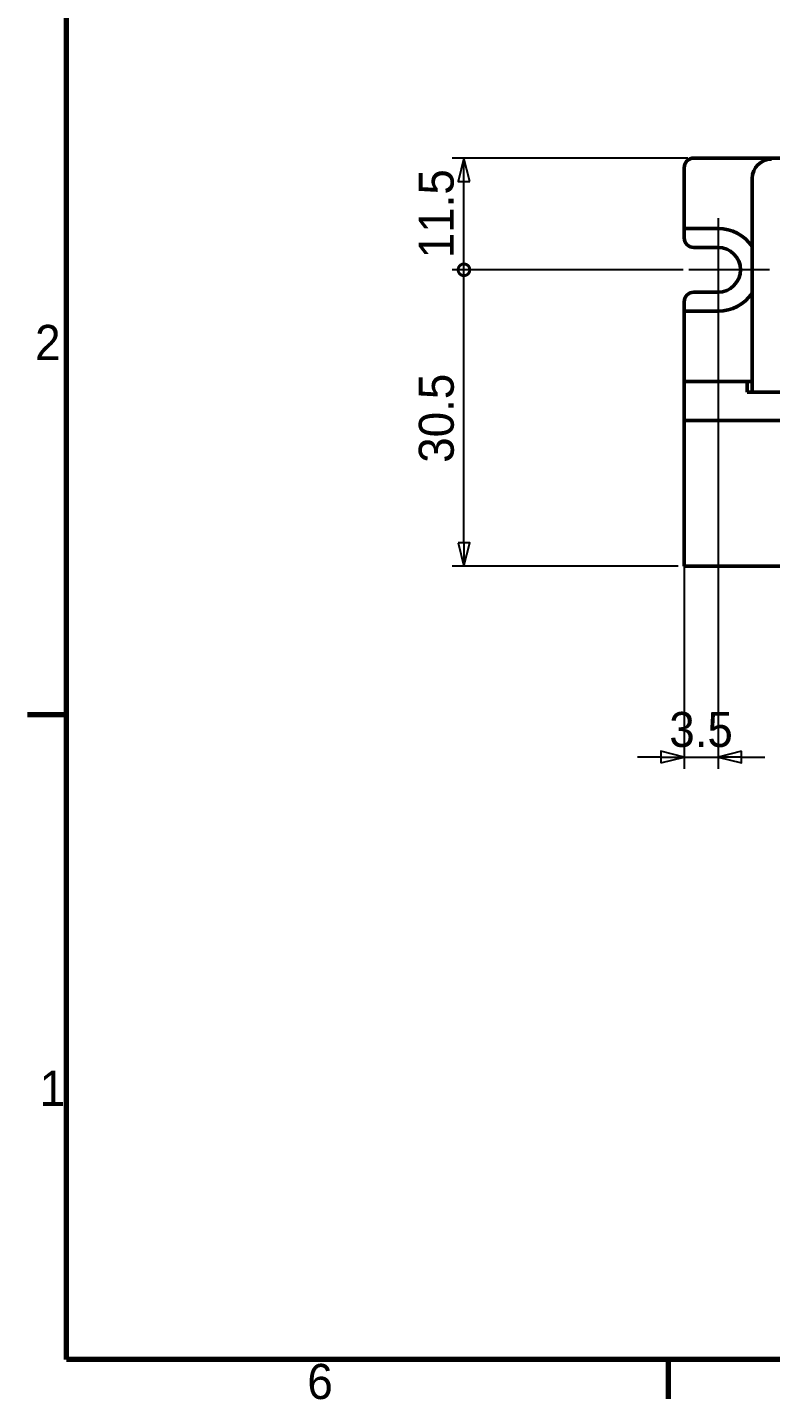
# Model space of a CAD drawing. Header units: millimetres. Extents: x 16 to 1137, y -51 to 344.
# Drawn here: x 22.4 to 98.9, y 43.4 to 184.6 of the extents above; entities that cross this region are included whole.
import ezdxf

# ---------------------------------------------------------------- set-up
doc = ezdxf.new("R2010")
doc.units = ezdxf.units.MM
doc.header["$LTSCALE"] = 1.2
doc.layers.get('0').update_dxf_attribs({"lineweight": 25})
doc.layers.add('경계(ISO)', color=7, linetype='Continuous', lineweight=70)
doc.layers.add('외형선(ISO)', color=7, linetype='Continuous', lineweight=50)
doc.layers.add('중심 표식(ISO)', color=3, linetype='Continuous', lineweight=25, true_color=0x00ff00)
doc.layers.add('치수(ISO)', color=1, linetype='Continuous', lineweight=25, true_color=0xff0000)
doc.styles.get("Standard").update_dxf_attribs({"font": ''})
doc.styles.add('레이블 문자 (JIS)', font='')
doc.styles.get('Standard').set_extended_font_data('Gulim')
doc.styles.get('레이블 문자 (JIS)').set_extended_font_data('Gulim')
doc.dimstyles.new('복사 대상기본값 (JIS)', dxfattribs={"dimscale": 1.2, "dimtxt": 3, "dimasz": 2, "dimexe": 1, "dimexo": 0.5, "dimgap": 0.8, "dimtad": 1, "dimdsep": 46, "dimtxsty": '레이블 문자 (JIS)', "dimblk": 'Filled-1', "dimcen": 0.09, "dimdle": 10, "dimclrd": 256, "dimclre": 256, "dimclrt": 256, "dimazin": 2, "dimtfac": 0.666667, "dimtmove": 0, "dimatfit": 3, "dimldrblk": 'OPEN', "dimfxl": 1, "dimtolj": 1, "dimtzin": 0, "dimlwd": -1, "dimlwe": -1, "dimarcsym": 0})

# ---------------------------------------------------------------- blocks, each defined once
blk = doc.blocks.new('Filled-1')
at = {"color": 0}
for p, q in [((0, 0), (-1, 0.25)), ((-1, 0.25), (-1, -0.25)), ((-1, 0), (0, 0)), ((-1, -0.25), (0, 0))]:
    blk.add_line(p, q, dxfattribs=at)
at = {"color": 0, "flags": 128}
blk.add_lwpolyline([(-1, -0.25), (0, 0), (-1, 0.25), (-1, -0.25)], dxfattribs=at)
at = {"color": 0}
blk.add_solid([(-1, -0.25), (0, 0), (-1, 0.25), (-1, -0.25)], dxfattribs=at)
blk = doc.blocks.new('*D17')
at = {"layer": 'Defpoints', "color": 0}
for p in [(93.53, 157.37), (90.03, 149.17), (93.53, 109.51)]:
    blk.add_point(p, dxfattribs=at)
at = {"layer": '치수(ISO)', "color": 7}
for p, q in [((93.53, 156.77), (93.53, 108.31)), ((90.03, 148.57), (90.03, 108.31)), ((87.63, 109.51), (85.23, 109.51)), ((90.03, 109.51), (93.53, 109.51)), ((95.93, 109.51), (98.33, 109.51))]:
    blk.add_line(p, q, dxfattribs=at)
at = {"layer": '치수(ISO)', "color": 7, "linetype": 'ByBlock', "xscale": 2.4, "yscale": 2.4, "zscale": 2.4}
blk.add_blockref('Filled-1', (90.03, 109.51), dxfattribs=at)
at = {"layer": '치수(ISO)', "color": 7, "linetype": 'ByBlock', "xscale": 2.4, "yscale": 2.4, "zscale": 2.4, "rotation": 180}
blk.add_blockref('Filled-1', (93.53, 109.51), dxfattribs=at)
at = {"layer": '치수(ISO)', "color": 7, "insert": (91.78, 114.16), "char_height": 3.6, "attachment_point": 2, "style": '레이블 문자 (JIS)'}
blk.add_mtext('\\A1;3.5', dxfattribs=at)
blk = doc.blocks.new('_Open')
at = {"color": 0, "linetype": 'ByBlock', "lineweight": -2}
for p, q in [((-1, 0.167), (0, 0)), ((-1, -0.167), (0, 0)), ((0, 0), (-1, 0))]:
    blk.add_line(p, q, dxfattribs=at)
blk = doc.blocks.new('_DotSmall')
at = {"color": 0, "linetype": 'ByBlock', "const_width": 0.5}
blk.add_lwpolyline([(-0.0625, 0, 1), (0.0625, 0, 1)], format="xyb", close=True, dxfattribs=at)
blk = doc.blocks.new('*D21')
at = {"layer": 'Defpoints', "color": 0}
for p in [(67.36, 159.67), (90.53, 159.67), (90.03, 129.17)]:
    blk.add_point(p, dxfattribs=at)
at = {"layer": '치수(ISO)', "color": 7}
for p, q in [((89.93, 159.67), (66.16, 159.67)), ((67.36, 131.57), (67.36, 159.67)), ((89.43, 129.17), (66.16, 129.17))]:
    blk.add_line(p, q, dxfattribs=at)
at = {"layer": '치수(ISO)', "color": 7, "linetype": 'ByBlock', "xscale": 2.4, "yscale": 2.4, "zscale": 2.4}
for name, p, rotation in [('_DotSmall', (67.36, 159.67), 90), ('Filled-1', (67.36, 129.17), 270)]:
    blk.add_blockref(name, p, dxfattribs=dict(at, rotation=rotation))
at = {"layer": '치수(ISO)', "color": 7, "insert": (62.71, 144.39), "char_height": 3.6, "attachment_point": 2, "rotation": 90, "style": '레이블 문자 (JIS)'}
blk.add_mtext('\\A1;30.5', dxfattribs=at)
blk = doc.blocks.new('*D22')
at = {"layer": 'Defpoints', "color": 0}
for p in [(67.36, 171.17), (91.03, 171.17), (90.53, 159.67)]:
    blk.add_point(p, dxfattribs=at)
at = {"layer": '치수(ISO)', "color": 7}
for p, q in [((90.43, 171.17), (66.16, 171.17)), ((67.36, 159.67), (67.36, 168.77)), ((89.93, 159.67), (66.16, 159.67))]:
    blk.add_line(p, q, dxfattribs=at)
at = {"layer": '치수(ISO)', "color": 7, "linetype": 'ByBlock', "xscale": 2.4, "yscale": 2.4, "zscale": 2.4}
for name, p, rotation in [('Filled-1', (67.36, 171.17), 90), ('_DotSmall', (67.36, 159.67), 270)]:
    blk.add_blockref(name, p, dxfattribs=dict(at, rotation=rotation))
at = {"layer": '치수(ISO)', "color": 7, "insert": (62.7, 165.44), "char_height": 3.6, "attachment_point": 2, "rotation": 90, "style": '레이블 문자 (JIS)'}
blk.add_mtext('\\A1;11.5', dxfattribs=at)
blk = doc.blocks.new('경계 Default Border')
at = {"layer": '경계(ISO)'}
for p, q in [((10, 74.25), (6.1, 74.25)), ((70, 10), (70, 6.1))]:
    blk.add_line(p, q, dxfattribs=at)
at = {"layer": '경계(ISO)', "flags": 128}
blk.add_lwpolyline([(10, 10), (10, 287), (410, 287), (410, 10), (10, 10)], dxfattribs=at)
at = {"layer": '경계(ISO)', "char_height": 3.5, "attachment_point": 7}
for s, insert in [('2', (6.86, 109.62)), ('1', (7.32, 35.29)), ('6', (34.01, 6.02))]:
    blk.add_mtext(s, dxfattribs=dict(at, insert=insert))

msp = doc.modelspace()

# ---------------------------------------------------------------- linework, layer by layer
at = {"layer": '외형선(ISO)', "color": 7}
for p, q in [((91.035, 171.167), (128.035, 171.167)), ((90.035, 163.917), (90.035, 170.167)), ((97.039, 169.067), (97.039, 148.067)), ((90.035, 163.917), (93.535, 163.917)), ((90.035, 162.967), (90.035, 163.917)), ((93.535, 161.967), (91.035, 161.967)), ((97.035, 162.078), (97.035, 157.256)), ((91.035, 157.367), (93.535, 157.367)), ((90.035, 155.417), (90.035, 156.367)), ((93.535, 155.417), (90.035, 155.417)), ((90.035, 149.167), (90.035, 155.417)), ((90.035, 149.167), (90.035, 148.167)), ((90.035, 148.167), (90.035, 144.167)), ((90.035, 148.167), (91.035, 148.167)), ((91.035, 148.167), (96.535, 148.167)), ((96.535, 148.167), (97.039, 148.167)), ((96.535, 147.067), (96.535, 148.167)), ((214.535, 147.067), (96.535, 147.067)), ((97.039, 148.067), (97.039, 147.067)), ((90.035, 144.167), (90.035, 129.167)), ((91.035, 144.167), (90.035, 144.167)), ((220.035, 144.167), (91.035, 144.167)), ((221.035, 129.167), (90.035, 129.167))]:
    msp.add_line(p, q, dxfattribs=at)
for centre, radius, start, end in [((91.035, 170.167), 1, 90, 180), ((99.039, 169.067), 2, 90, 180), ((93.535, 159.667), 4.25, 34.56032, 90), ((91.035, 162.967), 1, 180, 270), ((93.535, 159.667), 2.3, 270, 90), ((91.035, 156.367), 1, 90, 180), ((93.535, 159.667), 4.25, 270, 325.43968)]:
    msp.add_arc(centre, radius, start, end, dxfattribs=at)
at = {"layer": '중심 표식(ISO)', "color": 7}
for p, q in [((93.535, 164.967), (93.535, 154.367)), ((98.835, 159.667), (90.535, 159.667))]:
    msp.add_line(p, q, dxfattribs=at)

# ---------------------------------------------------------------- block references
at = {"color": 7, "xscale": 1.03275, "yscale": 1.03275, "zscale": 1.03275}
msp.add_blockref('경계 Default Border', (16.103, 37.174), dxfattribs=at)

# ---------------------------------------------------------------- dimensions: what is measured, and where the dimension line sits
at = {"layer": '치수(ISO)', "color": 7}
for base, p1, p2, angle, override, picture, middle in [((67.364, 171.167), (90.535, 159.667), (91.035, 171.167), 90, {"dimgap": 0.8, "dimdec": 2, "dimblk1": 'DotSmall', "dimblk2": 'Filled-1', "dimsah": 1, "dimdle": 0, "dimclrd": 7, "dimclre": 7, "dimclrt": 7, "dimtol": 0, "dimlim": 0, "dimtp": 0, "dimtm": 0, "dimtdec": 2, "dimtofl": 0, "dimatfit": 1}, '*D22', (67.364, 165.441)), ((67.364, 159.667), (90.035, 129.167), (90.535, 159.667), 90, {"dimgap": 0.8, "dimdec": 2, "dimblk1": 'Filled-1', "dimblk2": 'DotSmall', "dimsah": 1, "dimdle": 0, "dimclrd": 7, "dimclre": 7, "dimclrt": 7, "dimtol": 0, "dimlim": 0, "dimtp": 0, "dimtm": 0, "dimtdec": 2, "dimtofl": 0, "dimatfit": 1}, '*D21', (67.364, 144.393)), ((93.535, 109.514), (90.035, 149.167), (93.535, 157.367), 180, {"dimgap": 0.8, "dimdec": 2, "dimclrd": 7, "dimclre": 7, "dimclrt": 7, "dimtol": 0, "dimlim": 0, "dimtp": 0, "dimtm": 0, "dimtdec": 2, "dimtofl": 1, "dimatfit": 1}, '*D17', (91.785, 109.514))]:
    dim = msp.add_linear_dim(base=base, p1=p1, p2=p2, angle=angle, dimstyle='복사 대상기본값 (JIS)', override=override, dxfattribs=at)
    dim.commit()
    dim.dimension.update_dxf_attribs({"geometry": picture, "text_midpoint": middle, "dimtype": 160})

doc.saveas('drawing.dxf')
